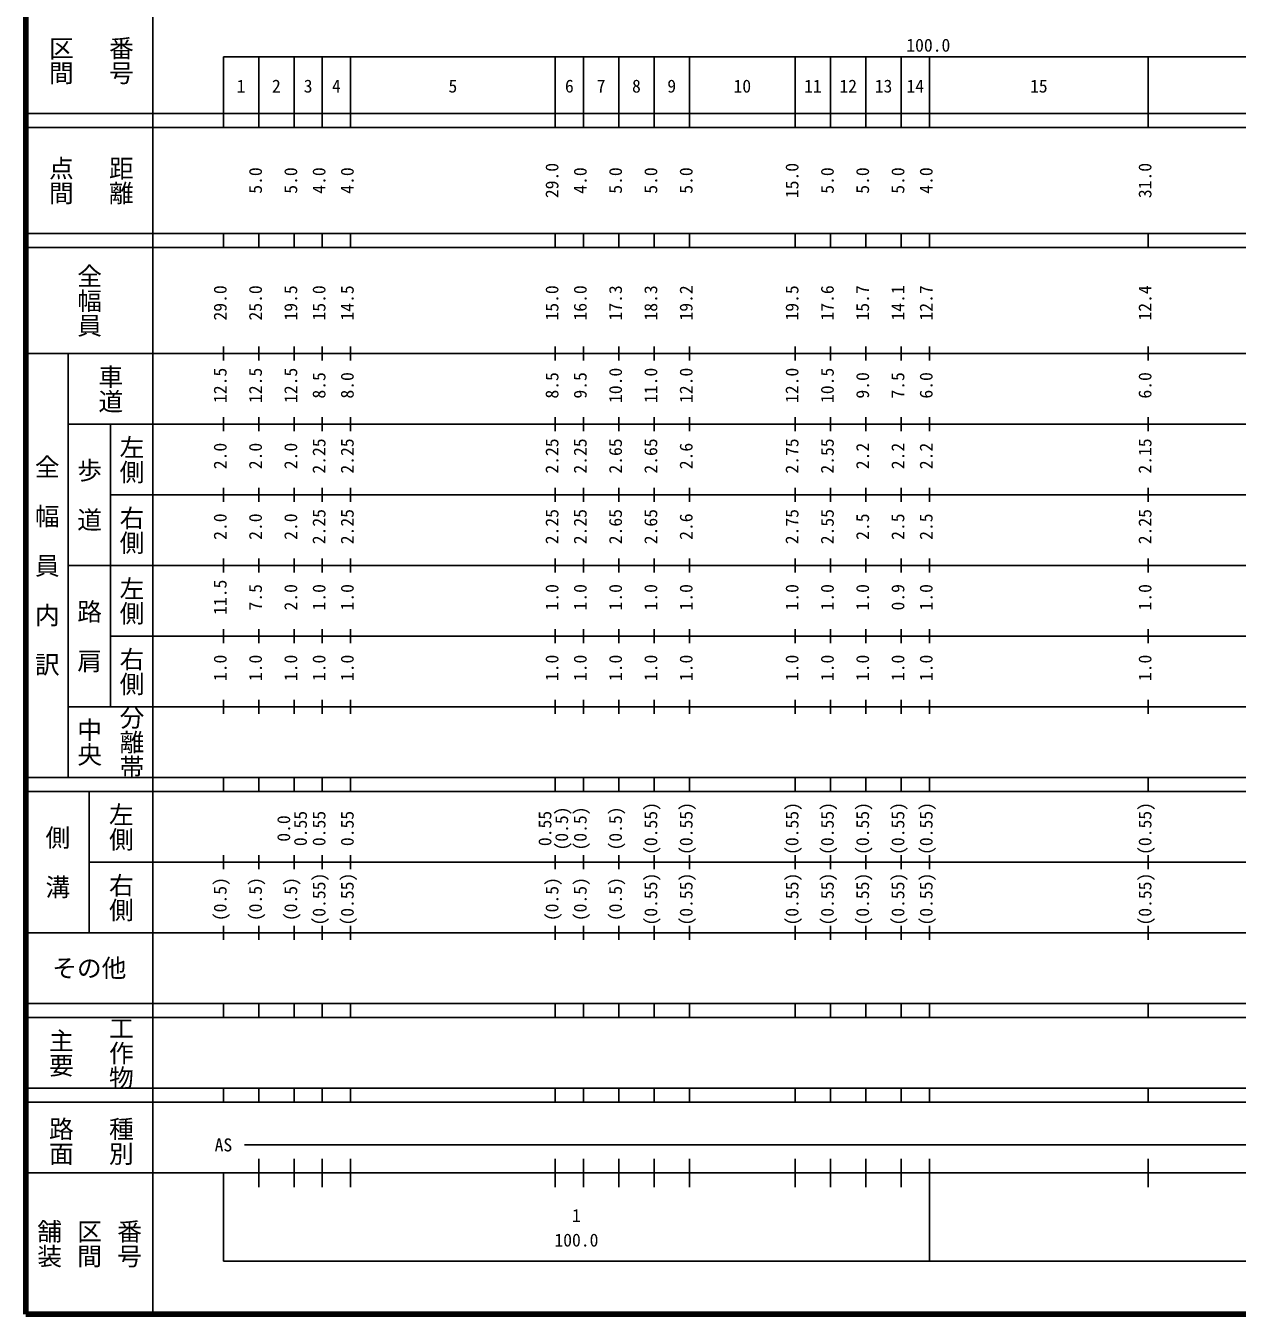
# Model space of a CAD drawing. Units: millimetres on the paper, enlarged 1000 times. Extents: x 40000 to 680000, y 20000 to 380000.
# Drawn here: x 40000 to 211605, y 20000 to 202409 of the extents above; entities that cross this region are included whole.
import ezdxf
from ezdxf.enums import TextEntityAlignment as Align

# ---------------------------------------------------------------- set-up
doc = ezdxf.new("R2010")
doc.units = ezdxf.units.MM
doc.header["$LTSCALE"] = 1000
doc.layers.add('M-TTL', color=2, linetype='Continuous', lineweight=140)
doc.layers.add('M-TTL-BAND', color=7, linetype='Continuous', lineweight=25)
doc.styles.add('@ＭＳ ゴシック', font='')
doc.styles.add('ＭＳ ゴシック', font='')
doc.styles.get('@ＭＳ ゴシック').set_extended_font_data('@MS Gothic')
doc.styles.get('ＭＳ ゴシック').set_extended_font_data('MS Gothic')

msp = doc.modelspace()

# ---------------------------------------------------------------- linework, layer by layer
at = {"layer": 'M-TTL'}
for p, q in [((40000, 380000), (40000, 20000)), ((40000, 20000), (680000, 20000))]:
    msp.add_line(p, q, dxfattribs=at)
at = {"layer": 'M-TTL-BAND'}
for p, q in [((58000, 370000), (58000, 20000)), ((68000, 198000), (579000, 198000)), ((68000, 198000), (68000, 188000)), ((73000, 188000), (73000, 198000)), ((78000, 188000), (78000, 198000)), ((82000, 188000), (82000, 198000)), ((86000, 188000), (86000, 198000)), ((115000, 188000), (115000, 198000)), ((119000, 188000), (119000, 198000)), ((124000, 188000), (124000, 198000)), ((129000, 188000), (129000, 198000)), ((134000, 188000), (134000, 198000)), ((149000, 188000), (149000, 198000)), ((154000, 188000), (154000, 198000)), ((159000, 188000), (159000, 198000)), ((164000, 188000), (164000, 198000)), ((168000, 188000), (168000, 198000)), ((199000, 188000), (199000, 198000)), ((40000, 190000), (579000, 190000)), ((40000, 188000), (579000, 188000)), ((40000, 173000), (579000, 173000)), ((68000, 171000), (68000, 173000)), ((73000, 171000), (73000, 173000)), ((78000, 171000), (78000, 173000)), ((82000, 171000), (82000, 173000)), ((86000, 171000), (86000, 173000)), ((115000, 171000), (115000, 173000)), ((119000, 171000), (119000, 173000)), ((124000, 171000), (124000, 173000)), ((129000, 171000), (129000, 173000)), ((134000, 171000), (134000, 173000)), ((149000, 171000), (149000, 173000)), ((154000, 171000), (154000, 173000)), ((159000, 171000), (159000, 173000)), ((164000, 171000), (164000, 173000)), ((168000, 171000), (168000, 173000)), ((199000, 171000), (199000, 173000)), ((40000, 171000), (579000, 171000)), ((68000, 155000), (68000, 157000)), ((73000, 155000), (73000, 157000)), ((78000, 155000), (78000, 157000)), ((82000, 155000), (82000, 157000)), ((86000, 155000), (86000, 157000)), ((115000, 155000), (115000, 157000)), ((119000, 155000), (119000, 157000)), ((124000, 155000), (124000, 157000)), ((129000, 155000), (129000, 157000)), ((134000, 155000), (134000, 157000)), ((149000, 155000), (149000, 157000)), ((154000, 155000), (154000, 157000)), ((159000, 155000), (159000, 157000)), ((164000, 155000), (164000, 157000)), ((168000, 155000), (168000, 157000)), ((199000, 155000), (199000, 157000)), ((40000, 156000), (579000, 156000)), ((46000, 96000), (46000, 156000)), ((46000, 146000), (579000, 146000)), ((52000, 146000), (52000, 106000)), ((68000, 145000), (68000, 147000)), ((73000, 145000), (73000, 147000)), ((78000, 145000), (78000, 147000)), ((82000, 145000), (82000, 147000)), ((86000, 145000), (86000, 147000)), ((115000, 145000), (115000, 147000)), ((119000, 145000), (119000, 147000)), ((124000, 145000), (124000, 147000)), ((129000, 145000), (129000, 147000)), ((134000, 145000), (134000, 147000)), ((149000, 145000), (149000, 147000)), ((154000, 145000), (154000, 147000)), ((159000, 145000), (159000, 147000)), ((164000, 145000), (164000, 147000)), ((168000, 145000), (168000, 147000)), ((199000, 145000), (199000, 147000)), ((68000, 135000), (68000, 137000)), ((73000, 135000), (73000, 137000)), ((78000, 135000), (78000, 137000)), ((82000, 135000), (82000, 137000)), ((86000, 135000), (86000, 137000)), ((115000, 135000), (115000, 137000)), ((119000, 135000), (119000, 137000)), ((124000, 135000), (124000, 137000)), ((129000, 135000), (129000, 137000)), ((134000, 135000), (134000, 137000)), ((149000, 135000), (149000, 137000)), ((154000, 135000), (154000, 137000)), ((159000, 135000), (159000, 137000)), ((164000, 135000), (164000, 137000)), ((168000, 135000), (168000, 137000)), ((199000, 135000), (199000, 137000)), ((52000, 136000), (579000, 136000)), ((46000, 126000), (579000, 126000)), ((68000, 125000), (68000, 127000)), ((73000, 125000), (73000, 127000)), ((78000, 125000), (78000, 127000)), ((82000, 125000), (82000, 127000)), ((86000, 125000), (86000, 127000)), ((115000, 125000), (115000, 127000)), ((119000, 125000), (119000, 127000)), ((124000, 125000), (124000, 127000)), ((129000, 125000), (129000, 127000)), ((134000, 125000), (134000, 127000)), ((149000, 125000), (149000, 127000)), ((154000, 125000), (154000, 127000)), ((159000, 125000), (159000, 127000)), ((164000, 125000), (164000, 127000)), ((168000, 125000), (168000, 127000)), ((199000, 125000), (199000, 127000)), ((68000, 115000), (68000, 117000)), ((73000, 115000), (73000, 117000)), ((78000, 115000), (78000, 117000)), ((82000, 115000), (82000, 117000)), ((86000, 115000), (86000, 117000)), ((115000, 115000), (115000, 117000)), ((119000, 115000), (119000, 117000)), ((124000, 115000), (124000, 117000)), ((129000, 115000), (129000, 117000)), ((134000, 115000), (134000, 117000)), ((149000, 115000), (149000, 117000)), ((154000, 115000), (154000, 117000)), ((159000, 115000), (159000, 117000)), ((164000, 115000), (164000, 117000)), ((168000, 115000), (168000, 117000)), ((199000, 115000), (199000, 117000)), ((52000, 116000), (579000, 116000)), ((46000, 106000), (579000, 106000)), ((68000, 105000), (68000, 107000)), ((73000, 105000), (73000, 107000)), ((78000, 105000), (78000, 107000)), ((82000, 105000), (82000, 107000)), ((86000, 105000), (86000, 107000)), ((115000, 105000), (115000, 107000)), ((119000, 105000), (119000, 107000)), ((124000, 105000), (124000, 107000)), ((129000, 105000), (129000, 107000)), ((134000, 105000), (134000, 107000)), ((149000, 105000), (149000, 107000)), ((154000, 105000), (154000, 107000)), ((159000, 105000), (159000, 107000)), ((164000, 105000), (164000, 107000)), ((168000, 105000), (168000, 107000)), ((199000, 105000), (199000, 107000)), ((40000, 96000), (579000, 96000)), ((68000, 94000), (68000, 96000)), ((73000, 94000), (73000, 96000)), ((78000, 94000), (78000, 96000)), ((82000, 94000), (82000, 96000)), ((86000, 94000), (86000, 96000)), ((115000, 94000), (115000, 96000)), ((119000, 94000), (119000, 96000)), ((124000, 94000), (124000, 96000)), ((129000, 94000), (129000, 96000)), ((134000, 94000), (134000, 96000)), ((149000, 94000), (149000, 96000)), ((154000, 94000), (154000, 96000)), ((159000, 94000), (159000, 96000)), ((164000, 94000), (164000, 96000)), ((168000, 94000), (168000, 96000)), ((199000, 94000), (199000, 96000)), ((40000, 94000), (579000, 94000)), ((49000, 94000), (49000, 74000)), ((49000, 84000), (579000, 84000)), ((68000, 83000), (68000, 85000)), ((73000, 83000), (73000, 85000)), ((78000, 83000), (78000, 85000)), ((82000, 83000), (82000, 85000)), ((86000, 83000), (86000, 85000)), ((115000, 83000), (115000, 85000)), ((119000, 83000), (119000, 85000)), ((124000, 83000), (124000, 85000)), ((129000, 83000), (129000, 85000)), ((134000, 83000), (134000, 85000)), ((149000, 83000), (149000, 85000)), ((154000, 83000), (154000, 85000)), ((159000, 83000), (159000, 85000)), ((164000, 83000), (164000, 85000)), ((168000, 83000), (168000, 85000)), ((199000, 83000), (199000, 85000)), ((68000, 73000), (68000, 75000)), ((73000, 73000), (73000, 75000)), ((78000, 73000), (78000, 75000)), ((82000, 73000), (82000, 75000)), ((86000, 73000), (86000, 75000)), ((115000, 73000), (115000, 75000)), ((119000, 73000), (119000, 75000)), ((124000, 73000), (124000, 75000)), ((129000, 73000), (129000, 75000)), ((134000, 73000), (134000, 75000)), ((149000, 73000), (149000, 75000)), ((154000, 73000), (154000, 75000)), ((159000, 73000), (159000, 75000)), ((164000, 73000), (164000, 75000)), ((168000, 73000), (168000, 75000)), ((199000, 73000), (199000, 75000)), ((40000, 74000), (579000, 74000)), ((40000, 64000), (579000, 64000)), ((68000, 62000), (68000, 64000)), ((73000, 62000), (73000, 64000)), ((78000, 62000), (78000, 64000)), ((82000, 62000), (82000, 64000)), ((86000, 62000), (86000, 64000)), ((115000, 62000), (115000, 64000)), ((119000, 62000), (119000, 64000)), ((124000, 62000), (124000, 64000)), ((129000, 62000), (129000, 64000)), ((134000, 62000), (134000, 64000)), ((149000, 62000), (149000, 64000)), ((154000, 62000), (154000, 64000)), ((159000, 62000), (159000, 64000)), ((164000, 62000), (164000, 64000)), ((168000, 62000), (168000, 64000)), ((199000, 62000), (199000, 64000)), ((40000, 62000), (579000, 62000)), ((40000, 52000), (579000, 52000)), ((68000, 50000), (68000, 52000)), ((73000, 50000), (73000, 52000)), ((78000, 50000), (78000, 52000)), ((82000, 50000), (82000, 52000)), ((86000, 50000), (86000, 52000)), ((115000, 50000), (115000, 52000)), ((119000, 50000), (119000, 52000)), ((124000, 50000), (124000, 52000)), ((129000, 50000), (129000, 52000)), ((134000, 50000), (134000, 52000)), ((149000, 50000), (149000, 52000)), ((154000, 50000), (154000, 52000)), ((159000, 50000), (159000, 52000)), ((164000, 50000), (164000, 52000)), ((168000, 50000), (168000, 52000)), ((199000, 50000), (199000, 52000)), ((40000, 50000), (579000, 50000)), ((71000, 44000), (565000, 44000)), ((73000, 38000), (73000, 42000)), ((78000, 38000), (78000, 42000)), ((82000, 38000), (82000, 42000)), ((86000, 38000), (86000, 42000)), ((115000, 38000), (115000, 42000)), ((119000, 38000), (119000, 42000)), ((124000, 38000), (124000, 42000)), ((129000, 38000), (129000, 42000)), ((134000, 38000), (134000, 42000)), ((149000, 38000), (149000, 42000)), ((154000, 38000), (154000, 42000)), ((159000, 38000), (159000, 42000)), ((164000, 38000), (164000, 42000)), ((168000, 27500), (168000, 42000)), ((199000, 38000), (199000, 42000)), ((40000, 40000), (579000, 40000)), ((68000, 40000), (68000, 27500)), ((68000, 27500), (579000, 27500))]:
    msp.add_line(p, q, dxfattribs=at)

# ---------------------------------------------------------------- texts
at = {"layer": 'M-TTL-BAND', "style": '@ＭＳ ゴシック'}
for s, p in [('番号', (53500, 197500)), ('区間', (45000, 197500)), ('点間', (45000, 180500)), ('距離', (53500, 180500)), ('全幅員', (49000, 163500)), ('車道', (52000, 151000)), ('左側', (55000, 141000)), ('全\u3000幅\u3000員\u3000内\u3000訳', (43000, 126000)), ('歩\u3000道', (49000, 136000)), ('右側', (55000, 131000)), ('左側', (55000, 121000)), ('路\u3000肩', (49000, 116000)), ('右側', (55000, 111000)), ('分離帯', (55000, 101000)), ('中央', (49000, 101000)), ('左側', (53500, 89000)), ('側\u3000溝', (44500, 84000)), ('右側', (53500, 79000)), ('主要', (45000, 57000)), ('工作物', (53500, 57000)), ('路面', (45000, 44500)), ('種別', (53500, 44500)), ('舗装', (43333, 30000)), ('区間', (49000, 30000)), ('番号', (54667, 30000))]:
    msp.add_text(s, height=2566, rotation=270, dxfattribs=at).set_placement(p, align=Align.MIDDLE_CENTER)
at = {"layer": 'M-TTL-BAND', "style": 'ＭＳ ゴシック'}
for s, p in [('100.0', (167844, 198195)), ('1', (70500, 192405)), ('2', (75500, 192405)), ('3', (80000, 192405)), ('4', (84000, 192405)), ('5', (100500, 192405)), ('6', (117000, 192405)), ('7', (121500, 192405)), ('8', (126500, 192405)), ('9', (131500, 192405)), ('10', (141500, 192405)), ('11', (151500, 192405)), ('12', (156500, 192405)), ('13', (161500, 192405)), ('14', (166000, 192405)), ('15', (183500, 192405)), ('AS', (68000, 42500)), ('1', (118000, 32523)), ('100.0', (118000, 29033))]:
    msp.add_text(s, height=1833, dxfattribs=at).set_placement(p, align=Align.BOTTOM_CENTER)
for s, p in [('29.0', (116000, 180500)), ('15.0', (150000, 180500)), ('31.0', (200000, 180500)), ('5.0', (74000, 180500)), ('5.0', (79000, 180500)), ('4.0', (83000, 180500)), ('4.0', (87000, 180500)), ('4.0', (120000, 180500)), ('5.0', (125000, 180500)), ('5.0', (130000, 180500)), ('5.0', (135000, 180500)), ('5.0', (155000, 180500)), ('5.0', (160000, 180500)), ('5.0', (165000, 180500)), ('4.0', (169000, 180500)), ('29.0', (69000, 163174)), ('25.0', (74000, 163174)), ('19.5', (79000, 163174)), ('15.0', (83000, 163174)), ('14.5', (87000, 163174)), ('15.0', (116000, 163174)), ('16.0', (120000, 163174)), ('17.3', (125000, 163174)), ('18.3', (130000, 163174)), ('19.2', (135000, 163174)), ('19.5', (150000, 163174)), ('17.6', (155000, 163174)), ('15.7', (160000, 163174)), ('14.1', (165000, 163174)), ('12.7', (169000, 163174)), ('12.4', (200000, 163174)), ('12.5', (69000, 151500)), ('12.5', (74000, 151500)), ('12.5', (79000, 151500)), ('8.0', (87000, 151500)), ('10.0', (125000, 151500)), ('11.0', (130000, 151500)), ('12.0', (135000, 151500)), ('12.0', (150000, 151500)), ('10.5', (155000, 151500)), ('9.0', (160000, 151500)), ('6.0', (169000, 151500)), ('6.0', (200000, 151500)), ('8.5', (83000, 151500)), ('8.5', (116000, 151500)), ('9.5', (120000, 151500)), ('7.5', (165000, 151500)), ('2.0', (69000, 141500)), ('2.0', (74000, 141500)), ('2.0', (79000, 141500)), ('2.25', (83000, 141500)), ('2.25', (87000, 141500)), ('2.25', (116000, 141500)), ('2.25', (120000, 141500)), ('2.65', (125000, 141500)), ('2.65', (130000, 141500)), ('2.6', (135000, 141500)), ('2.75', (150000, 141500)), ('2.55', (155000, 141500)), ('2.2', (160000, 141500)), ('2.2', (165000, 141500)), ('2.2', (169000, 141500)), ('2.15', (200000, 141500)), ('2.0', (69000, 131500)), ('2.0', (74000, 131500)), ('2.0', (79000, 131500)), ('2.25', (83000, 131500)), ('2.25', (87000, 131500)), ('2.25', (116000, 131500)), ('2.25', (120000, 131500)), ('2.65', (125000, 131500)), ('2.65', (130000, 131500)), ('2.6', (135000, 131500)), ('2.75', (150000, 131500)), ('2.55', (155000, 131500)), ('2.5', (160000, 131500)), ('2.5', (165000, 131500)), ('2.5', (169000, 131500)), ('2.25', (200000, 131500)), ('11.5', (69000, 121500)), ('7.5', (74000, 121500)), ('2.0', (79000, 121500)), ('1.0', (83000, 121500)), ('1.0', (87000, 121500)), ('1.0', (116000, 121500)), ('1.0', (120000, 121500)), ('1.0', (125000, 121500)), ('1.0', (130000, 121500)), ('1.0', (135000, 121500)), ('1.0', (150000, 121500)), ('1.0', (155000, 121500)), ('1.0', (160000, 121500)), ('0.9', (165000, 121500)), ('1.0', (169000, 121500)), ('1.0', (200000, 121500)), ('1.0', (69000, 111500)), ('1.0', (74000, 111500)), ('1.0', (79000, 111500)), ('1.0', (83000, 111500)), ('1.0', (87000, 111500)), ('1.0', (116000, 111500)), ('1.0', (120000, 111500)), ('1.0', (125000, 111500)), ('1.0', (130000, 111500)), ('1.0', (135000, 111500)), ('1.0', (150000, 111500)), ('1.0', (155000, 111500)), ('1.0', (160000, 111500)), ('1.0', (165000, 111500)), ('1.0', (169000, 111500)), ('1.0', (200000, 111500)), ('(0.5)', (117370, 88764)), ('(0.5)', (120000, 88764)), ('(0.5)', (125000, 88764)), ('(0.55)', (130000, 88764)), ('(0.55)', (135000, 88764)), ('(0.55)', (150000, 88764)), ('(0.55)', (155000, 88764)), ('(0.55)', (160000, 88764)), ('(0.55)', (165000, 88764)), ('(0.55)', (169000, 88764)), ('(0.55)', (200000, 88764)), ('0.0', (78000, 88764)), ('0.55', (80370, 88764)), ('0.55', (83000, 88764)), ('0.55', (87000, 88764)), ('0.55', (115000, 88764)), ('(0.55)', (83000, 78764)), ('(0.55)', (87000, 78764)), ('(0.55)', (130000, 78764)), ('(0.55)', (135000, 78764)), ('(0.55)', (150000, 78764)), ('(0.55)', (155000, 78764)), ('(0.55)', (160000, 78764)), ('(0.55)', (165000, 78764)), ('(0.55)', (169000, 78764)), ('(0.55)', (200000, 78764)), ('(0.5)', (69000, 78764)), ('(0.5)', (74000, 78764)), ('(0.5)', (79000, 78764)), ('(0.5)', (116000, 78764)), ('(0.5)', (120000, 78764)), ('(0.5)', (125000, 78764))]:
    msp.add_text(s, height=1833, rotation=90, dxfattribs=at).set_placement(p, align=Align.BOTTOM_CENTER)
msp.add_text('その他', height=2566, dxfattribs=at).set_placement((49000, 69000), align=Align.MIDDLE_CENTER)

doc.saveas('drawing.dxf')
